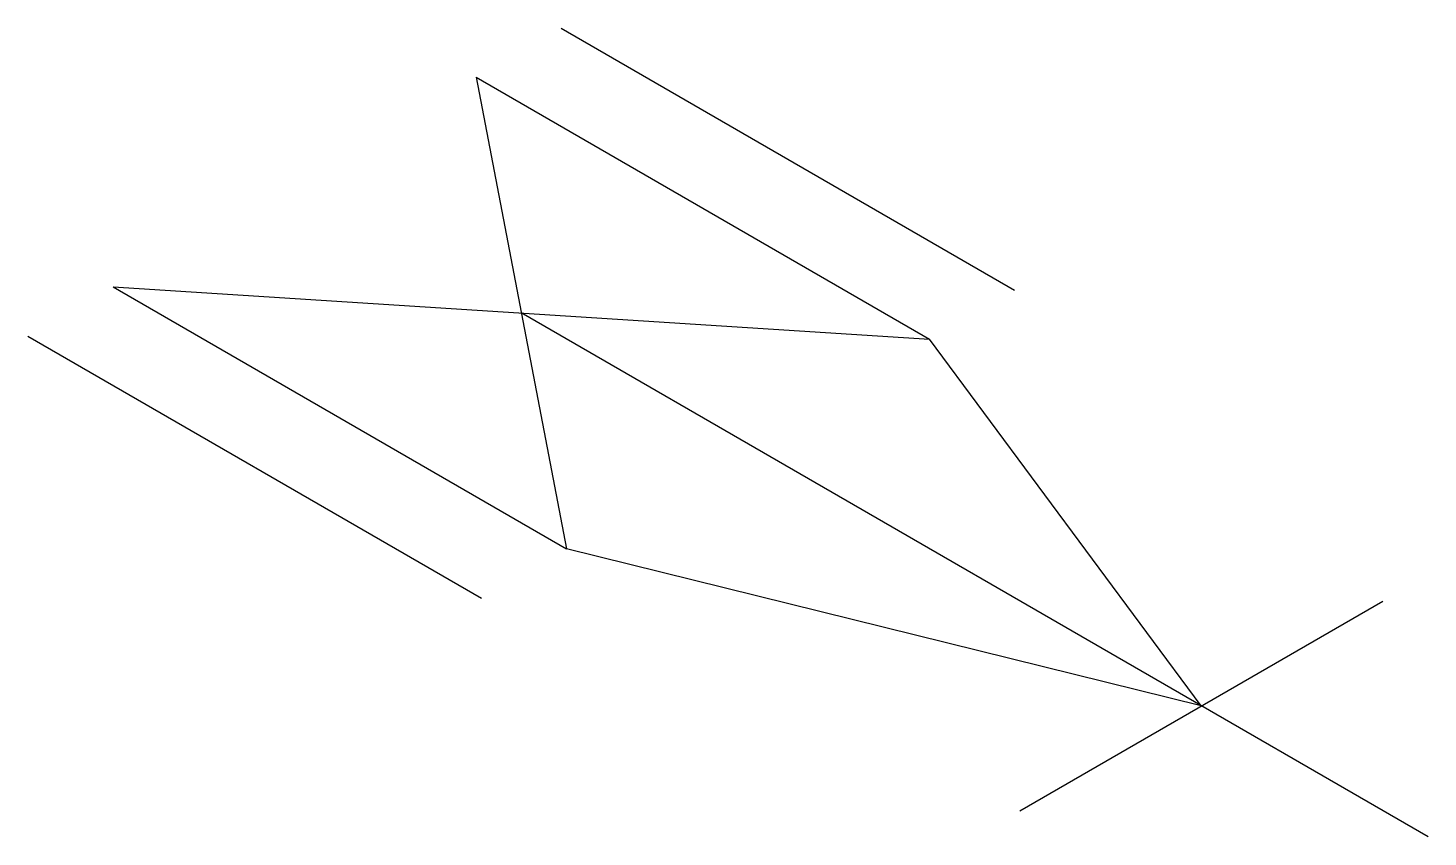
# Model space of a CAD drawing. Header units: millimetres. Extents: x -9987.74 to -9986.67, y -37.72 to -37.1.
import ezdxf

# ---------------------------------------------------------------- set-up
doc = ezdxf.new("R2010")
doc.units = ezdxf.units.MM
doc.layers.add('Tub_iso_válvulas', color=2, linetype='Continuous')

msp = doc.modelspace()

# ---------------------------------------------------------------- linework, layer by layer
at = {"layer": 'Tub_iso_válvulas'}
for p, q in [((-9987.3314, -37.099), (-9986.985, -37.299)), ((-9987.3963, -37.1365), (-9987.0499, -37.3365)), ((-9987.3963, -37.1365), (-9987.3273, -37.4966)), ((-9987.6737, -37.2966), (-9987.0499, -37.3365)), ((-9987.6737, -37.2966), (-9987.3273, -37.4966)), ((-9987.7387, -37.3341), (-9987.3923, -37.5341))]:
    msp.add_line(p, q, dxfattribs=at)
at = {"layer": 'Tub_iso_válvulas', "color": 1}
for p, q in [((-9986.669, -37.7165), (-9987.3618, -37.3165)), ((-9986.8422, -37.6165), (-9987.0499, -37.3365)), ((-9986.8422, -37.6165), (-9987.3273, -37.4966)), ((-9986.9809, -37.6966), (-9986.7035, -37.5365))]:
    msp.add_line(p, q, dxfattribs=at)

doc.saveas('drawing.dxf')
